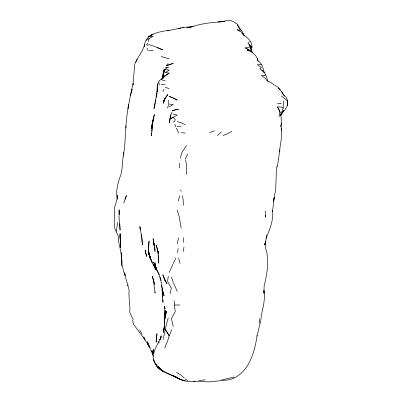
<?xml version="1.0" encoding="UTF-8"?>
<svg xmlns="http://www.w3.org/2000/svg" width="402" height="402" viewBox="0 0 402 402"><rect width="100%" height="100%" fill="white"/><g stroke="black" fill="none" stroke-linecap="round" stroke-linejoin="round"><path stroke-width="0.6" d="M153.167 355.202C152.318 368.021 166.996 373.151 176.689 377.237L172.207 375.282M173.207 122.037L174.594 121.494L175.257 119.51L173.207 117.294L170.116 118.912L170.91 114.741L171.996 112.143M158.398 255.607L158.74 263.26L157.921 251.265M168.719 104.224L168.765 100.123M128.997 294.169L129.042 289.566L124.263 272.928L125.112 275.249L125.112 274.199M259.436 323.198L259.506 318.615M164.87 319.349L165.192 315.148L164.609 319.359L164.081 329.59L164.247 328.404M165.111 312.706L165.162 310.419L164.554 319.329L165.036 315.153M265.013 244.707L265.039 243.532L265.476 248.014C269.25 258.647 267.526 269.576 265.496 280.294L264.154 285.696L263.908 293.385L263.948 290.445C265.4 298.847 263.184 306.917 261.38 315.012L260.918 319.957L257.004 336.102L257.104 335.735C254.511 353.026 248.501 374.182 229.477 379.764L208.809 381.9L193.819 381.232L194.965 381.181C187.272 382.609 179.754 379.729 173.207 375.905L181.222 379.774L185.232 381.031L180.292 379.317L163.348 371.664L159.664 369.162L156.891 366.137L155.443 363.443M119.208 213.849L119.253 212.01L119.027 216.768L120.082 230.044L120.032 228.833M117.193 195.412L116.957 199.452L114.665 207.221L114.389 225.577L114.776 228.477L118.133 235.793L118.701 241.949L120.992 252.526M265.039 244.848L266.833 234.914M155.077 291.958L155.026 293.169L153.629 280.626L154.393 284.279L152.293 276.234L153.705 280.707M265.018 244.858L265.094 243.165M164.398 323.866L164.609 319.359L166.498 311.193L164.609 319.359M133.027 84.772L133.087 83.646L133.188 84.757M151.7 133.112L151.459 135.906L152.514 123.389L154.378 114.454L152.418 122.58L151.464 128.62L153.167 119.464L152.695 122.962M265.099 244.677L265.345 241.074M151.911 131.539L152.514 123.389L152.137 127.042L152.534 124.128M152.805 354.614L153.273 349.715L152.805 354.614L153.303 356.308M186.282 174.523L186.744 165.534L185.563 160.222M179.327 168.066L179.784 163.172M183.483 251.582L183.92 247.205M117.66 222.185L116.364 231.341M165.056 312.892L164.277 319.163L165.041 312.937M277.325 167.021L279.847 149.871L279.611 151.82C279.918 144.037 282.777 136.218 281.164 128.449M150.057 347.74L149.157 346.524L147.222 341.715L152.639 354.097L153.288 349.84M177.604 252.813L178.136 248.491M164.312 327.856L164.589 325.68M117.243 195.432L117.434 199.176C115.339 190.382 118.173 182.131 121.108 173.95C122.982 165.649 122.273 157.026 124.55 148.79C125.555 134.077 125.771 119.263 128.695 104.746L128.017 108.49L130.348 95.952L132.042 89.435M283.184 108.108L281.42 107.027L277.41 106.977L280.948 113.48C283.299 109.721 283.933 105.274 283.274 100.942M168.272 276.264L167.579 281.294L171.363 288.365L170.061 293.741M123.419 156.082L123.59 154.855M123.761 153.634L123.932 152.408M152.639 354.097L153.273 349.715M163.021 91.676L163.363 89.36M151.75 126.821L152.242 123.545M170.121 117.846L169.342 122.927L170.91 114.741M163.187 73.259L162.534 77.511L164.167 69.199L163.162 73.244L163.971 72.39M130.348 95.952L133.052 83.722L134.735 64.235L137.137 59.129L142.283 50.622L144.805 44.542L144.318 46.672M177.217 243.863L178.523 237.954M144.353 46.521C144.881 33.673 159.282 31.708 169.202 30.336M161.468 79.651C164.348 75.365 162.323 68.918 168.679 67.174L165.192 67.571M180.312 158.242L181.764 152.775L186.518 145.403M178.322 201.045L179.624 195.663M160.423 338.901L161.182 335.806L159.931 339.796L161.187 336.916L155.363 348.509L153.453 354.237M162.704 77.611L163.418 74.742M163.704 73.596L164.564 70.154M131.399 91.932L132.067 89.355M148.358 41.562L149.162 38.446L153.167 36.401L149.162 36.22M168.287 317.907C165.89 324.967 164.931 332.298 163.031 339.454M280.345 127.017L281.445 123.022M278.893 116.922C280.325 113.56 279.787 109.786 277.41 106.977M155.358 102.425L153.971 108.666L156.875 93.103L156.594 97.224L157.122 88.334L157.765 84.013L159.559 80.42L163.076 77.822L165.192 75.531L169.197 73.139L165.192 72.571L169.202 70.149L165.192 69.481M165.192 97.998L163.423 103.203L165.192 97.998L163.448 101.178L167.86 94.47L165.75 97.234M147.489 42.989L146.705 45.235L149.157 44.717L153.167 45.898L162.74 49.863L157.177 47.506M169.202 272.506L172.885 264.345M125.112 199.226L126.429 195.503L123.705 203.186M167.448 108.118L168.654 104.816M280.832 115.399L281.44 113.766M155.85 100.068L155.433 101.178L155.881 100.013M265.988 238.361C269.797 229.547 273.656 220.276 272.561 210.452L272.516 211.452L274.214 197.523L273.471 201.643L275.692 189.121L276.541 166.473M165.192 348.303L164.87 347.278L167.428 341.539L169.177 335.876L171.744 329.791M185.232 159.303L187.659 154.001M135.77 62.064L137.137 59.129M173.207 263.632L175.9 257.978M280.857 114.791L281.42 113.806M280.661 115.299L283.727 110.46L280.772 115.158M249.356 41.522L248.029 43.572L251.933 47.476L251.31 50.094L249.356 44.848L251.933 47.476C252.742 41.476 247.029 37.24 242.607 34.351L241.341 31.858L237.336 29.808L241.341 30.165M161.996 79.179L163.076 77.822L162.318 78.767M280.732 114.831L281.782 113.545M281.37 114.083C284.038 110.515 288.807 106.796 287.219 101.781M166.197 65.742L173.207 63.395L166.197 65.742L168.036 63.521M162.388 78.782L165.192 75.531M217.291 135.509L221.301 131.921M162.604 77.551L169.197 73.139M169.202 107.078L173.207 104.435L169.202 104.138M146.258 40.346L149.162 38.446M152.257 34.557L148.308 36.904L153.167 34.029M231.728 131.343L227.658 133.62L222.964 135.539M170.116 118.912L177.217 115.103L173.207 114.057M209.929 132.64L214.588 130.7M178.734 28.758L180.82 27.909M177.212 109.128L172.237 110.882L177.217 109.188L178.342 109.776L177.217 109.188M234.14 377.071L221.517 379.98M167.423 30.818L169.091 30.391M205.357 379.805L198.688 380.684M277.41 103.746L281.42 103.183M169.448 30.311C176.694 29.235 183.624 26.602 191.091 27.07L186.99 27.517M252.597 53.034L252.079 52.019L245.351 47.888L249.356 47.396M186.95 27.522L193.246 26.522L191.402 26.894C202.09 23.316 213.472 22.221 224.688 21.557L218.507 21.899L221.301 21.768L229.316 20.1L233.326 21.633L237.331 24.135L238.441 27.502L241.547 30.336L244.391 36.054M149.162 50.411L153.167 50.27M161.182 84.47L165.192 84.355M174.172 300.626L174.438 305.098L179.719 304.942M261.38 64.712L257.37 64.707L261.38 67.38L259.868 68.918L260.742 69.692M182.151 27.602L183.382 27.643M265.385 75.606L261.38 75.435L265.39 78.551L266.873 80.5L271.079 82.701L276.812 86.666M177.217 126.555L181.222 126.811M181.222 132.6L185.232 133.117M161.182 79.767L165.192 80.631M161.182 56.536L169.197 58.838M165.192 87.415L169.197 88.535M177.217 121.58L181.227 122.761L185.232 124.72M172.634 97.887L169.202 96.43L172.95 97.701L177.217 100.103L173.207 98.128M245.351 47.888L249.356 49.989L252.079 52.019L249.356 44.848M176.458 372.478L180.86 375.016L184.317 378.071M185.232 378.991L187.945 380.604M237.336 29.808L239.356 31.17M242.386 33.215L243.391 33.894M248.109 50.898L247.155 50.235C252.481 51.355 257.039 55.707 258.134 61.084M281.42 96.073L287.536 100.967L287.209 105.786L287.536 100.967L286.691 98.289L286.028 97.209L282.938 94.37L281.42 91.274M159.403 368.483L156.891 366.137L159.468 368.503M154.589 361.81L153.167 359.081L154.76 362.74L155.971 363.986M278.279 87.802L281.023 90.842M143.539 336.826L145.378 340.65L148.74 345.197M277.41 86.696L280.37 90.013M158.765 367.041L161.182 369.473L156.981 366.081L160.272 368.815L159.574 367.79M145.152 340.017L133.449 324.138L132.615 319.992M237.361 24.818L239.1 27.12L240.115 29.341M143.906 337.323L144.635 338.328M281.35 91.314L284.5 96.088M157.137 365.996L159.664 369.162L158.78 367.539M154.76 362.74L156.579 365.629M169.307 335.831L165.192 329.273L169.177 335.876M151.428 350.78L152.298 352.167M147.469 343.81L149.157 346.524L147.83 343.599L149.388 346.258M142.047 334.097L139.675 329.801M178.795 133.178L176.408 128.102M133.293 319.6L129.715 312.409C130.384 306.359 128.967 300.415 129.002 294.309M123.349 269.3L121.972 265.978L121.635 257.521L121.816 262.255M156.8 269.667L158.097 272.224M158.353 272.737L159.323 274.656M156.262 268.245L153.539 262.059L156.328 269.28L158.916 274.415L160.916 280.511L162.524 290.385L164.066 295.902L163.197 291.847M173.453 282.812L177.217 291.334M155.705 269.636L153.629 264.591L155.705 269.636L154.041 265.973L155.272 267.687C151.328 262.622 149.182 256.174 148.438 249.858L149.047 241.089L148.438 249.858L149.162 254.803L152.162 262.431L151.479 260.697M267.913 81.234C266.42 77.109 265.616 72.124 261.416 69.767L264.23 72.772C263.184 68.129 261.993 62.933 257.375 60.516L257.265 58.285M146.966 47.918L148.172 50.707M150.544 257.808L149.363 255.019L150.594 258.702L148.408 250.712L149.162 254.803L148.157 250.858L150.227 258.918M158.011 251.245L158.634 254.059L156.152 245.059L157.885 250.682M157.177 248.959L157.609 250.024M151.021 259.546L149.192 254.883M123.123 269.938L125.112 275.249M174.94 124.324L175.89 126.871M180.649 189.779L181.222 191.342M171.433 277.018L173.207 282.239M156.288 364.539L156.649 365.669M140.484 229.502L139.946 227.828L140.459 229.457M158.8 82.737L159.433 84.978M177.217 210.115L179.197 216.708L181.227 228.215M178.594 258.014L180.111 263.516M160.026 276.913L160.976 280.48M140.127 227.547L139.841 226.381L141.665 236.693L141.559 236.155L142.424 244.913L141.911 237.431M161.488 285.159L162.524 290.385M154.519 247.18L153.092 238.748L154.519 247.18L153.815 242.959M173.207 326.409L171.413 318.66L175.257 311.62L174.438 305.098M182.528 195.493L183.212 200.518L183.302 205.196M281.204 128.906L281.42 130.504L281.445 122.997L280.842 114.083M141.569 234.582L141.72 235.698M165.046 308.887L164.679 306.103L165.011 313.806M183.212 237.542L183.764 242.486M121.012 252.647L121.53 257.466M157.946 251.3L158.207 253.762M265.219 215.472L265.39 217.17L265.451 210.904M162.619 297.827L162.287 292.445M162.76 299.56L162.996 302.45L162.091 289.088L162.222 291.324M121.138 252.607L121.791 261.451M125.871 125.761L126.032 128.168M120.002 228.286L119.781 223.703M119.178 212.05L119.082 209.774L119.193 214.462M121.635 257.521L121.972 265.978M127.831 284.727L127.851 285.721M120.118 234.647L120.434 247.577L120.128 233.517L120.092 238.12L120.118 234.647M157.388 88.179L157.177 92.138L157.765 84.013L157.388 88.179M156.544 337.841L156.107 342.218L156.961 333.7L156.544 337.841M164.629 325.163L163.277 332.469L164.614 325.198M158.986 341.785L158.74 342.986L158.986 341.785M281.42 114.007L280.792 115.032L281.42 114.007M163.348 371.664L157.619 366.463L163.348 371.664M161.182 370.086L160.292 369.287L161.182 370.086M166.93 283.676L164.147 278.641L166.93 283.676M165.192 280.686L162.81 274.787L165.192 280.686M156.328 269.28L154.931 262.863L156.328 269.28M146.549 256.411L145.152 250.069L146.549 256.411M154.911 248.969L153.921 243.768L155.056 251.501L154.911 248.969"/></g></svg>
